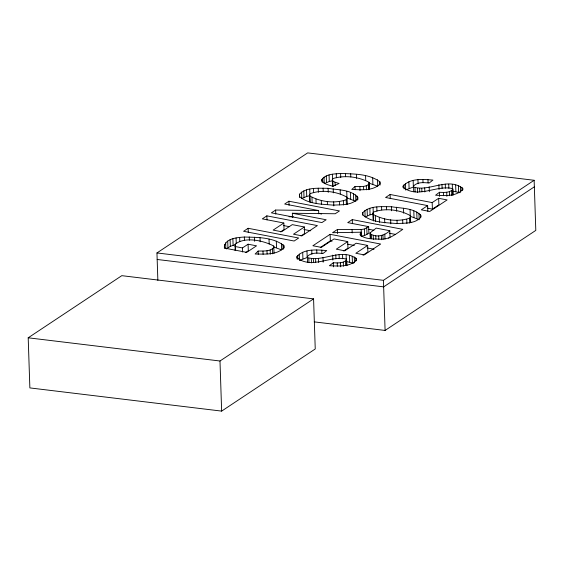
<?xml version="1.0" encoding="UTF-8"?>
<svg xmlns="http://www.w3.org/2000/svg" width="564" height="564" viewBox="0 0 564 564"><rect width="100%" height="100%" fill="white"/><g stroke="black" fill="none" stroke-linecap="round" stroke-linejoin="round"><path stroke-width="0.85" d="M369.392 183.631C365.909 187.572 359.747 186.381 355.059 186.465L351.76 189.483C361.108 189.68 372.825 191.224 380.023 183.998L379.91 181.848C368.997 173.585 353.804 174.057 340.614 173.416C334.297 174.05 325.992 173.818 321.889 179.493L321.875 180.677C324.046 184.47 329.094 184.985 332.873 186.289L339.133 183.462L335.065 182.25L332.838 180.959L332.288 179.676L333.268 178.478C344.787 174.988 358.542 176.758 369.11 182.334L369.582 189.349M357.738 197.315L357.682 198.591C352.07 205.585 341.389 204.612 333.296 205.141C321.931 204.126 308.473 204.281 299.47 196.512L299.406 194.249C306.689 186.811 318.597 188.411 328.114 188.298C337.85 190.103 350.78 189.3 357.738 197.315L357.823 199.769M224.352 248.16C223.922 238.431 237.218 237.522 244.325 237.021C257.558 237.423 273.082 237.106 283.868 245.594L283.953 248.047M235.089 250.571L235.258 244.184C245.072 236.33 263.571 240.617 273.759 246.031L273.871 247.497C270.001 251.784 263.367 250.881 258.143 251.072L255.125 254.019C264.713 254.033 276.572 255.28 283.889 247.815L283.868 245.594M361.179 229.513L337.42 229.463L332.541 232.706L361.002 232.199L359.994 234.356L360.403 235.322C366.036 239.481 373.861 238.868 380.545 239.235C389.202 239.686 396.083 233.912 402.795 229.337L352.267 219.607L347.734 222.618L368.659 226.643L368.87 233.179L364.584 235.583L361.397 236.048L361.179 229.513L364.365 229.047L368.659 226.643M297.052 258.996L296.974 256.549C304.109 248.442 316.94 249.789 326.746 250.571L322.996 253.504C317.814 253.046 311.314 252.228 307.359 256.493L307.549 262.211M403.204 187.699L403.147 186.064C410.282 177.956 423.12 179.31 432.919 180.085L429.176 183.018C423.994 182.56 417.487 181.749 413.532 186.007L413.722 191.725M309.791 201.235L309.573 194.7L310.581 193.508C322.171 189.497 336.264 191.259 346.888 197.146L347.438 204.246M373.128 219.643L372.91 213.107L373.911 211.909C385.501 207.904 399.594 209.667 410.218 215.554L410.768 222.646M309.573 194.7L309.946 196.053C320.571 201.891 334.649 203.787 346.218 199.748L347.248 198.521M372.91 213.107L373.276 214.454C383.901 220.298 397.98 222.188 409.549 218.148L410.578 216.928M370.287 238.593L370.097 232.876L376.23 228.11L389.802 230.725L390.02 237.268L388.596 238.212M362.744 212.656C370.019 205.218 381.934 206.819 391.444 206.706C401.18 208.504 414.11 207.707 421.075 215.723L421.012 216.992C415.4 223.993 404.726 223.02 396.626 223.541C385.261 222.526 371.803 222.688 362.8 214.919L362.744 212.656L362.821 215.11M307.359 256.493L307.45 257.536C322.982 262.542 341.854 247.314 356.54 258.841L356.568 259.898C350.018 267.251 338.393 266.095 329.411 265.714L333.275 262.768C337.744 262.965 343.18 263.458 346.62 260.004L346.543 259.137C330.8 255.013 311.589 269.627 297.024 257.727L296.974 256.549M413.532 186.007L413.631 187.051C429.155 192.056 448.035 176.828 462.713 188.355L462.748 189.412C456.191 196.766 444.566 195.609 435.584 195.229L439.448 192.282C443.917 192.479 449.353 192.973 452.793 189.518L452.716 188.651C436.98 184.527 417.762 199.141 403.204 187.241L403.147 186.064M226.397 248.935L230.323 246.313L235.491 244.649M28.2 337.801L121.796 275.669L313.577 298.871L315.241 348.975L221.645 411.107L29.864 387.912L28.2 337.801L219.988 361.002L313.577 298.871M157.864 280.393L156.954 252.94L307.662 152.893L534.136 180.283L535.8 230.394L385.092 330.441L314.261 321.875M248.139 228.286L243.606 231.296L294.133 241.025L298.666 238.015L248.139 228.286L248.273 232.368M300.972 235.928L304.609 233.517L304.391 226.982L293.491 234.215L301.93 235.844L317.384 225.586L266.857 215.857L262.323 218.867L283.826 223.013L284.044 229.548L280.484 231.91M318.752 213.827L318.639 210.555L275.634 210.034L271.39 212.847L321.917 222.576L326.161 219.763L292.349 213.255L292.483 217.337M292.349 213.255L335.206 213.756L339.45 210.943L288.916 201.214L284.679 204.027L318.639 210.555M234.955 246.482L242.457 247.934L248.089 244.198L256.535 245.826L246.679 252.369L225.001 248.188L224.296 246.524M283.826 223.013L273.145 230.105L281.591 231.726L292.272 224.634L304.391 226.982M245.488 252.601L248.308 250.733L248.089 244.198M363.004 255.196L367.869 251.974L367.65 245.432L355.849 253.271L364.295 254.893L380.644 244.043L330.116 234.314L312.886 245.756L321.346 247.37L334.029 238.946L347.727 241.596L347.946 248.139L343.666 250.98M427.646 205.606L421.28 209.836L429.726 211.458L447.104 199.924L438.658 198.295L432.179 202.596L390.112 194.481L385.579 197.492L427.646 205.606L427.836 211.324M320.281 247.525L330.335 240.849L332.048 241.18M347.727 241.596L336.313 249.175L344.759 250.804L356.173 243.225L367.65 245.432M370.097 232.876L370.252 233.757C376.357 237.994 384.747 235.611 389.802 230.725M427.244 208.137L432.398 209.131L438.877 204.831L438.658 198.295M156.954 252.94L383.428 280.329L534.136 180.283M534.355 186.818L383.647 286.864L157.173 259.475M309.96 195.645L306.731 196.406L301.796 198.577L301.578 192.042M373.29 214.052L370.069 214.813L365.127 216.985L364.908 210.45M332.605 180.748L329.277 181.495L324.244 183.674L324.025 177.138M406.369 189.737L413.363 187.029L413.144 180.494M300.196 260.223L307.183 257.515L306.964 250.98M289.015 216.731L293.4 216.78M452.497 191.069L459.998 192.733M346.324 261.548L353.818 263.219M318.251 213.354L321.677 214.017M368.757 229.273L373.897 230.267M389.315 233.228L395.308 234.384M283.347 225.529L289.339 226.679M303.897 229.485L310.75 230.803M347.459 244.149L354.312 245.467M367.157 247.934L374.01 249.26M368.941 183.103L377.739 186.226L377.52 179.69M273.293 246.821L281.633 249.901L281.415 243.366M418.96 213.199L419.179 219.741L410.289 216.28L410.077 209.745M355.63 194.799L355.842 201.334L346.959 197.872L346.74 191.337M462.713 188.355L462.769 189.983M461.944 187.354L462.05 190.625M460.478 186.451L460.668 192.169M458.384 185.683L458.602 192.218M455.649 185.041L455.867 191.577M452.793 189.518L452.984 195.236L452.716 188.651M452.279 184.527L452.42 188.616M451.609 190.611L451.771 195.518M449.473 191.633L449.607 195.715M448.725 184.209L448.859 188.298M446.73 192.246L446.871 196.335M445.271 184.139L445.405 188.221M443.389 192.465L443.501 195.736M441.972 184.287L442.113 188.369M439.448 192.282L439.582 196.371M438.884 184.647L439.046 189.546M432.179 202.596L432.398 209.131M429.176 186.818L429.345 191.725M427.97 179.606L428.076 182.87M424.692 187.89L424.826 191.971M422.922 179.43L423.035 182.701M421.787 188.39L421.9 191.654M419.644 188.489L419.75 191.753M420.391 214.447L420.504 217.718M417.938 179.69L418.072 183.772M417.501 188.348L417.635 192.43M416.761 212.001L416.979 218.536M415.005 187.84L415.146 191.922M413.8 210.851L414.018 217.387M410.296 218.007L410.437 222.089M408.879 181.798L409.09 188.334M409.549 218.148L409.711 223.055M406.764 219.34L406.898 223.422M405.474 183.547L405.692 190.082M403.902 184.83L404.043 188.919M403.5 208.257L403.662 213.164M402.696 220.045L402.802 223.316M397.014 220.242L397.126 223.513M396.541 207.185L396.682 211.274M391.444 206.706L391.578 210.788M390.112 194.481L390.253 198.57M390.662 219.77L390.796 223.859M386.46 206.509L386.566 209.78M384.627 218.804L384.761 222.886M384.81 234.046L384.972 238.946M382.949 235.103L383.09 239.185M381.581 206.6L381.687 209.871M383.428 280.329L385.092 330.441M379.91 181.848L380.023 185.119M381.342 235.639L381.476 239.721M379.297 217.436L379.466 222.343M378.726 235.921L378.839 239.185M376.808 206.974L376.942 211.063M375.314 215.913L375.504 221.631M375.779 235.759L375.885 239.03M372.67 177.597L372.889 184.132M373.079 207.517L373.269 213.234M373.276 214.454L373.495 220.989M373.241 235.294L373.375 239.383M371.352 234.596L371.486 238.685M369.11 182.334L369.328 188.869M369.85 208.278L370.069 214.813M370.252 233.757L370.414 238.664M368.341 184.823L368.511 189.723M366.311 185.76L366.452 189.849M367.129 209.251L367.34 215.786M365.564 175.742L365.726 180.642M366.783 227.884L367.002 234.427M363.561 186.374L363.667 189.645M364.365 229.047L364.584 235.583M359.874 186.621L360.015 190.702M361.002 232.199L361.136 236.288M356.399 174.304L356.54 178.386M357.061 196.046L357.195 200.128M355.059 186.465L355.165 189.737M356.54 258.841L356.596 260.469M355.764 257.84L355.877 261.111M353.431 193.593L353.649 200.135M354.305 256.937L354.495 262.655M350.688 173.726L350.794 176.99M352.267 219.607L352.408 223.689M352.077 229.682L352.19 232.946M350.47 192.444L350.688 198.979M352.204 256.169L352.422 262.704M349.476 255.527L349.687 262.063M345.422 173.43L345.528 176.694M346.218 199.748L346.381 204.647M346.62 260.004L346.811 265.722L346.543 259.137M346.106 255.013L346.268 259.919M343.427 200.932L343.568 205.014M345.436 261.097L345.57 265.186M340.614 173.416L340.748 177.505M343.3 262.119L343.434 266.201M342.545 254.695L342.686 258.784M340.17 189.857L340.303 193.938M339.366 201.637L339.472 204.908M340.557 262.732L340.691 266.821M339.098 254.618L339.232 258.707M336.25 173.684L336.391 177.773M337.42 229.463L337.554 233.545M335.065 182.25L335.178 185.514M337.216 262.951L337.321 266.222M335.799 254.773L335.933 258.855M333.211 188.785L333.345 192.867M333.684 201.841L333.817 205.923M332.838 180.959L333.028 186.677M332.386 174.213L332.577 179.93M332.288 179.676L332.499 186.212M333.275 262.768L333.409 266.85M332.704 255.132L332.866 260.032M329.066 174.96L329.277 181.495M330.116 234.314L330.335 240.849M328.114 188.298L328.248 192.387M327.332 201.362L327.437 204.633M326.274 175.94L326.493 182.475M323.123 188.108L323.235 191.372M322.608 178.316L322.742 182.405M321.889 179.493L321.974 181.946M321.29 200.396L321.424 204.478M323.003 257.304L323.165 262.211M321.79 250.092L321.903 253.356M318.244 188.193L318.385 192.282M318.519 258.375L318.653 262.457M315.967 199.036L316.101 203.118M316.749 249.915L316.855 253.187M313.478 188.566L313.612 192.655M315.614 258.876L315.72 262.14M311.977 197.506L312.139 202.413M313.471 258.975L313.577 262.239M309.742 189.109L309.904 194.016M309.946 196.053L310.165 202.589M311.758 250.176L311.899 254.258M311.321 258.834L311.462 262.916M308.832 258.326L308.966 262.408M306.52 189.871L306.731 196.406M303.792 190.851L304.01 197.386M302.699 252.284L302.917 258.82M299.406 194.249L299.519 197.52M299.294 254.033L299.512 260.568M297.729 255.316L297.863 259.405M288.916 201.214L289.057 205.296M282.973 244.48L283.135 249.38M275.634 210.034L275.768 214.123M276.311 241.152L276.529 247.688M273.759 246.031L274.062 253.215M272.518 248.907L272.68 253.814M270.17 250.007L270.311 254.089M269.028 239.192L269.19 244.099M266.857 215.857L266.991 219.946M266.998 250.726L267.103 253.997M262.986 251.086L263.092 254.357M260.032 237.747L260.166 241.836M258.143 251.072L258.249 254.343M254.512 237.211L254.646 241.293M249.274 236.972L249.38 240.236M244.325 237.021L244.431 240.292M242.457 247.934L242.59 252.023M239.651 237.373L239.792 241.455M236.069 237.916L236.26 243.634M235.258 244.184L235.449 249.908M232.89 238.72L233.108 245.255M230.105 239.778L230.323 246.313M227.722 241.103L227.941 247.638M225.663 242.83L225.854 248.548M224.521 244.691L224.627 247.956M219.988 361.002L221.645 411.107"/></g></svg>
